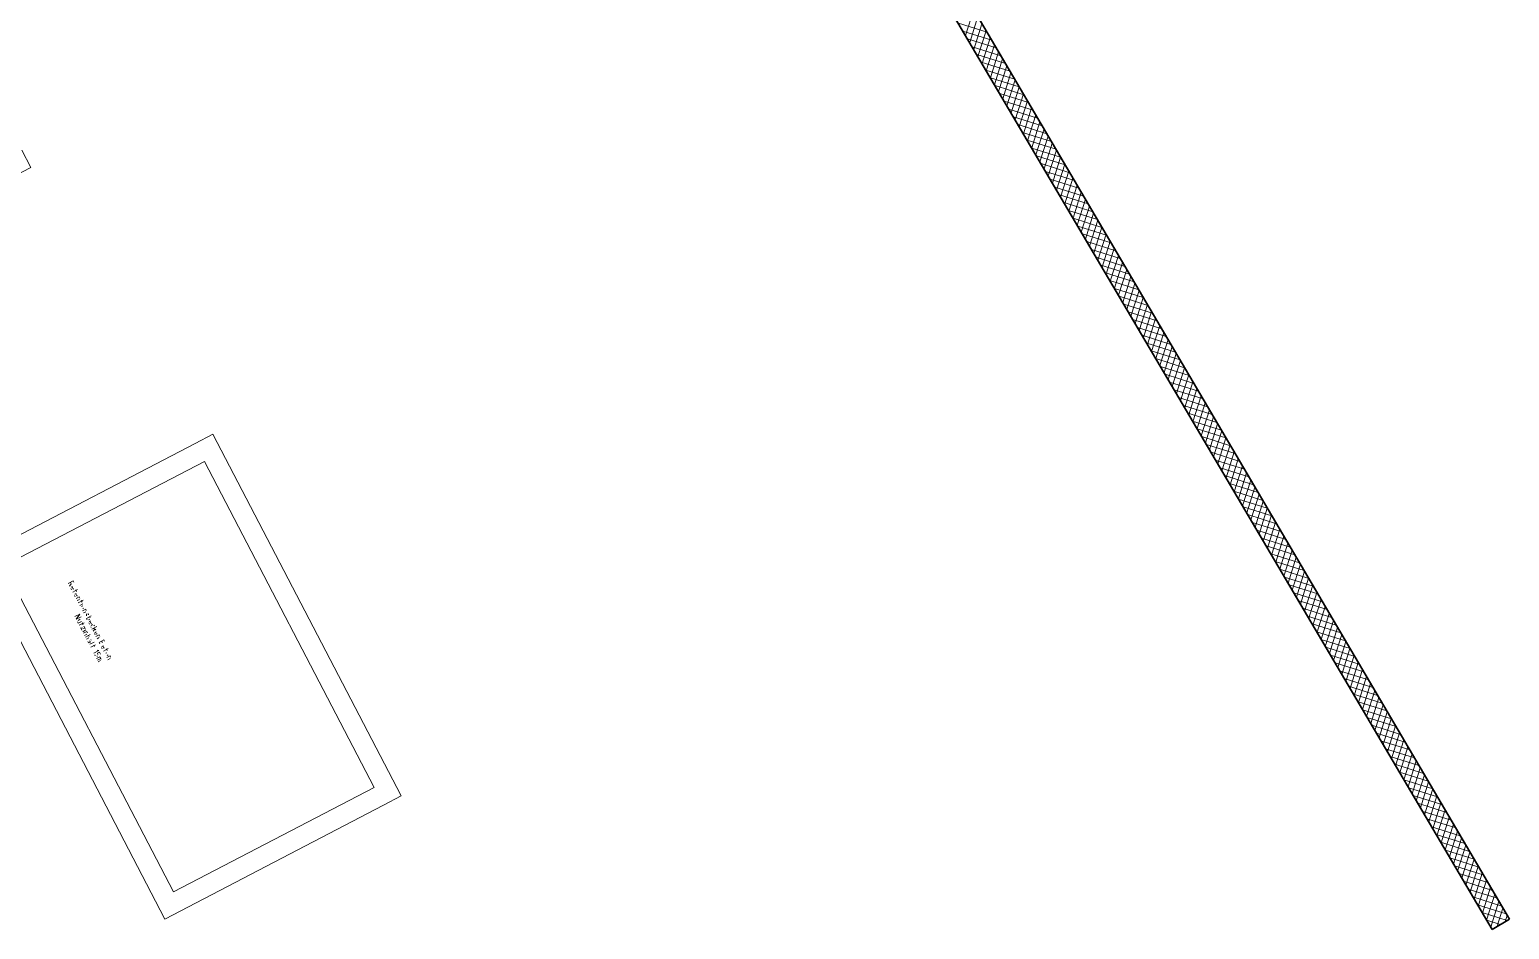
# Model space of a CAD drawing. Header units: metres. Extents: x 2740299.3 to 2740354.3, y 1267793.1 to 1267844.4.
# Drawn here: x 2740335.95 to 2740354.28, y 1267794.13 to 1267805.28 of the extents above; entities that cross this region are included whole.
import ezdxf

# ---------------------------------------------------------------- set-up
doc = ezdxf.new("R2010")
doc.units = ezdxf.units.M
doc.layers.add('grundriss', color=7, linetype='Continuous', true_color=0x000000)

msp = doc.modelspace()

# ---------------------------------------------------------------- linework, layer by layer
at = {"layer": 'grundriss', "color": 7, "linetype": 'Continuous', "lineweight": 35}
for p, q in [((2740345.571, 1267808.555), (2740354.067, 1267794.133)), ((2740354.283, 1267794.26), (2740345.793, 1267808.671)), ((2740354.283, 1267794.26), (2740354.067, 1267794.133))]:
    msp.add_line(p, q, dxfattribs=at)
at = {"layer": 'grundriss', "color": 18, "linetype": 'Continuous', "lineweight": 0, "true_color": 0x000000}
for p, q in [((2740347.546, 1267805.202), (2740347.648, 1267805.523)), ((2740347.598, 1267805.115), (2740347.699, 1267805.436)), ((2740347.457, 1267805.354), (2740347.813, 1267805.242)), ((2740347.514, 1267805.258), (2740347.87, 1267805.145)), ((2740347.649, 1267805.028), (2740347.75, 1267805.349)), ((2740347.7, 1267804.941), (2740347.801, 1267805.262)), ((2740347.57, 1267805.161), (2740347.927, 1267805.049)), ((2740347.627, 1267805.064), (2740347.984, 1267804.952)), ((2740347.751, 1267804.854), (2740347.852, 1267805.175)), ((2740347.802, 1267804.767), (2740347.904, 1267805.088)), ((2740347.684, 1267804.968), (2740348.041, 1267804.855)), ((2740347.741, 1267804.871), (2740348.098, 1267804.759)), ((2740347.854, 1267804.68), (2740347.955, 1267805.001)), ((2740347.905, 1267804.593), (2740348.006, 1267804.914)), ((2740347.956, 1267804.507), (2740348.057, 1267804.827)), ((2740347.798, 1267804.775), (2740348.155, 1267804.662)), ((2740347.855, 1267804.678), (2740348.211, 1267804.566)), ((2740348.007, 1267804.42), (2740348.108, 1267804.74)), ((2740348.059, 1267804.333), (2740348.16, 1267804.653)), ((2740347.912, 1267804.582), (2740348.268, 1267804.469)), ((2740347.969, 1267804.485), (2740348.325, 1267804.372)), ((2740348.11, 1267804.246), (2740348.211, 1267804.567)), ((2740348.161, 1267804.159), (2740348.262, 1267804.48)), ((2740348.026, 1267804.388), (2740348.382, 1267804.276)), ((2740348.083, 1267804.292), (2740348.439, 1267804.179)), ((2740348.212, 1267804.072), (2740348.313, 1267804.393)), ((2740348.263, 1267803.985), (2740348.365, 1267804.306)), ((2740348.14, 1267804.195), (2740348.496, 1267804.083)), ((2740348.196, 1267804.099), (2740348.553, 1267803.986)), ((2740348.315, 1267803.898), (2740348.416, 1267804.219)), ((2740348.366, 1267803.811), (2740348.467, 1267804.132)), ((2740348.253, 1267804.002), (2740348.61, 1267803.89)), ((2740348.417, 1267803.724), (2740348.518, 1267804.045)), ((2740348.468, 1267803.637), (2740348.569, 1267803.958)), ((2740348.31, 1267803.905), (2740348.667, 1267803.793)), ((2740348.367, 1267803.809), (2740348.724, 1267803.696)), ((2740348.519, 1267803.55), (2740348.621, 1267803.871)), ((2740348.571, 1267803.463), (2740348.672, 1267803.784)), ((2740348.424, 1267803.712), (2740348.78, 1267803.6)), ((2740348.481, 1267803.616), (2740348.837, 1267803.503)), ((2740348.622, 1267803.376), (2740348.723, 1267803.697)), ((2740348.673, 1267803.289), (2740348.774, 1267803.61)), ((2740348.538, 1267803.519), (2740348.894, 1267803.407)), ((2740348.595, 1267803.422), (2740348.951, 1267803.31)), ((2740348.724, 1267803.202), (2740348.826, 1267803.523)), ((2740348.776, 1267803.116), (2740348.877, 1267803.436)), ((2740348.652, 1267803.326), (2740349.008, 1267803.213)), ((2740348.709, 1267803.229), (2740349.065, 1267803.117)), ((2740348.827, 1267803.029), (2740348.928, 1267803.349)), ((2740348.878, 1267802.942), (2740348.979, 1267803.262)), ((2740348.929, 1267802.855), (2740349.03, 1267803.175)), ((2740348.766, 1267803.133), (2740349.122, 1267803.02)), ((2740348.822, 1267803.036), (2740349.179, 1267802.924)), ((2740348.98, 1267802.768), (2740349.082, 1267803.089)), ((2740349.032, 1267802.681), (2740349.133, 1267803.002)), ((2740348.879, 1267802.939), (2740349.236, 1267802.827)), ((2740348.936, 1267802.843), (2740349.293, 1267802.73)), ((2740349.083, 1267802.594), (2740349.184, 1267802.915)), ((2740349.134, 1267802.507), (2740349.235, 1267802.828)), ((2740348.993, 1267802.746), (2740349.35, 1267802.634)), ((2740349.05, 1267802.65), (2740349.406, 1267802.537)), ((2740349.185, 1267802.42), (2740349.286, 1267802.741)), ((2740349.237, 1267802.333), (2740349.338, 1267802.654)), ((2740349.107, 1267802.553), (2740349.463, 1267802.441)), ((2740349.164, 1267802.456), (2740349.52, 1267802.344)), ((2740349.288, 1267802.246), (2740349.389, 1267802.567)), ((2740349.339, 1267802.159), (2740349.44, 1267802.48)), ((2740349.221, 1267802.36), (2740349.577, 1267802.247)), ((2740349.278, 1267802.263), (2740349.634, 1267802.151)), ((2740349.39, 1267802.072), (2740349.491, 1267802.393)), ((2740349.441, 1267801.985), (2740349.543, 1267802.306)), ((2740349.335, 1267802.167), (2740349.691, 1267802.054)), ((2740349.493, 1267801.898), (2740349.594, 1267802.219)), ((2740349.544, 1267801.811), (2740349.645, 1267802.132)), ((2740349.391, 1267802.07), (2740349.748, 1267801.958)), ((2740349.448, 1267801.973), (2740349.805, 1267801.861)), ((2740349.595, 1267801.725), (2740349.696, 1267802.045)), ((2740349.646, 1267801.638), (2740349.747, 1267801.958)), ((2740349.505, 1267801.877), (2740349.862, 1267801.764)), ((2740349.562, 1267801.78), (2740349.919, 1267801.668)), ((2740349.697, 1267801.551), (2740349.799, 1267801.871)), ((2740349.749, 1267801.464), (2740349.85, 1267801.784)), ((2740349.619, 1267801.684), (2740349.976, 1267801.571)), ((2740349.676, 1267801.587), (2740350.032, 1267801.475)), ((2740349.8, 1267801.377), (2740349.901, 1267801.698)), ((2740349.851, 1267801.29), (2740349.952, 1267801.611)), ((2740349.733, 1267801.49), (2740350.089, 1267801.378)), ((2740349.79, 1267801.394), (2740350.146, 1267801.281)), ((2740349.902, 1267801.203), (2740350.004, 1267801.524)), ((2740349.954, 1267801.116), (2740350.055, 1267801.437)), ((2740350.005, 1267801.029), (2740350.106, 1267801.35)), ((2740349.847, 1267801.297), (2740350.203, 1267801.185)), ((2740349.904, 1267801.201), (2740350.26, 1267801.088)), ((2740350.056, 1267800.942), (2740350.157, 1267801.263)), ((2740350.107, 1267800.855), (2740350.208, 1267801.176)), ((2740349.961, 1267801.104), (2740350.317, 1267800.992)), ((2740350.017, 1267801.007), (2740350.374, 1267800.895)), ((2740350.158, 1267800.768), (2740350.26, 1267801.089)), ((2740350.21, 1267800.681), (2740350.311, 1267801.002)), ((2740350.074, 1267800.911), (2740350.431, 1267800.798)), ((2740350.131, 1267800.814), (2740350.488, 1267800.702)), ((2740350.261, 1267800.594), (2740350.362, 1267800.915)), ((2740350.312, 1267800.507), (2740350.413, 1267800.828)), ((2740350.188, 1267800.718), (2740350.545, 1267800.605)), ((2740350.245, 1267800.621), (2740350.601, 1267800.509)), ((2740350.363, 1267800.42), (2740350.464, 1267800.741)), ((2740350.415, 1267800.334), (2740350.516, 1267800.654)), ((2740350.302, 1267800.524), (2740350.658, 1267800.412)), ((2740350.359, 1267800.428), (2740350.715, 1267800.315)), ((2740350.466, 1267800.247), (2740350.567, 1267800.567)), ((2740350.517, 1267800.16), (2740350.618, 1267800.48)), ((2740350.416, 1267800.331), (2740350.772, 1267800.219)), ((2740350.568, 1267800.073), (2740350.669, 1267800.393)), ((2740350.619, 1267799.986), (2740350.721, 1267800.307)), ((2740350.473, 1267800.235), (2740350.829, 1267800.122)), ((2740350.53, 1267800.138), (2740350.886, 1267800.026)), ((2740350.671, 1267799.899), (2740350.772, 1267800.22)), ((2740350.722, 1267799.812), (2740350.823, 1267800.133)), ((2740350.587, 1267800.042), (2740350.943, 1267799.929)), ((2740350.643, 1267799.945), (2740351, 1267799.832)), ((2740350.773, 1267799.725), (2740350.874, 1267800.046)), ((2740350.824, 1267799.638), (2740350.925, 1267799.959)), ((2740350.7, 1267799.848), (2740351.057, 1267799.736)), ((2740350.757, 1267799.752), (2740351.114, 1267799.639)), ((2740350.875, 1267799.551), (2740350.977, 1267799.872)), ((2740350.927, 1267799.464), (2740351.028, 1267799.785)), ((2740350.978, 1267799.377), (2740351.079, 1267799.698)), ((2740350.814, 1267799.655), (2740351.171, 1267799.543)), ((2740350.871, 1267799.559), (2740351.227, 1267799.446)), ((2740351.029, 1267799.29), (2740351.13, 1267799.611)), ((2740351.08, 1267799.203), (2740351.182, 1267799.524)), ((2740350.928, 1267799.462), (2740351.284, 1267799.35)), ((2740350.985, 1267799.365), (2740351.341, 1267799.253)), ((2740351.132, 1267799.116), (2740351.233, 1267799.437)), ((2740351.183, 1267799.029), (2740351.284, 1267799.35)), ((2740351.042, 1267799.269), (2740351.398, 1267799.156)), ((2740351.099, 1267799.172), (2740351.455, 1267799.06)), ((2740351.234, 1267798.942), (2740351.335, 1267799.263)), ((2740351.285, 1267798.856), (2740351.386, 1267799.176)), ((2740351.156, 1267799.076), (2740351.512, 1267798.963)), ((2740351.213, 1267798.979), (2740351.569, 1267798.867)), ((2740351.336, 1267798.769), (2740351.438, 1267799.089)), ((2740351.388, 1267798.682), (2740351.489, 1267799.002)), ((2740351.269, 1267798.882), (2740351.626, 1267798.77)), ((2740351.326, 1267798.786), (2740351.683, 1267798.673)), ((2740351.439, 1267798.595), (2740351.54, 1267798.916)), ((2740351.49, 1267798.508), (2740351.591, 1267798.829)), ((2740351.383, 1267798.689), (2740351.74, 1267798.577)), ((2740351.44, 1267798.593), (2740351.797, 1267798.48)), ((2740351.541, 1267798.421), (2740351.642, 1267798.742)), ((2740351.593, 1267798.334), (2740351.694, 1267798.655)), ((2740351.497, 1267798.496), (2740351.853, 1267798.384)), ((2740351.644, 1267798.247), (2740351.745, 1267798.568)), ((2740351.695, 1267798.16), (2740351.796, 1267798.481)), ((2740351.554, 1267798.399), (2740351.91, 1267798.287)), ((2740351.611, 1267798.303), (2740351.967, 1267798.19)), ((2740351.746, 1267798.073), (2740351.847, 1267798.394)), ((2740351.797, 1267797.986), (2740351.899, 1267798.307)), ((2740351.668, 1267798.206), (2740352.024, 1267798.094)), ((2740351.725, 1267798.11), (2740352.081, 1267797.997)), ((2740351.849, 1267797.899), (2740351.95, 1267798.22)), ((2740351.9, 1267797.812), (2740352.001, 1267798.133)), ((2740351.951, 1267797.725), (2740352.052, 1267798.046)), ((2740351.782, 1267798.013), (2740352.138, 1267797.901)), ((2740351.838, 1267797.916), (2740352.195, 1267797.804)), ((2740352.002, 1267797.638), (2740352.103, 1267797.959)), ((2740352.053, 1267797.551), (2740352.155, 1267797.872)), ((2740351.895, 1267797.82), (2740352.252, 1267797.707)), ((2740351.952, 1267797.723), (2740352.309, 1267797.611)), ((2740352.105, 1267797.465), (2740352.206, 1267797.785)), ((2740352.156, 1267797.378), (2740352.257, 1267797.698)), ((2740352.009, 1267797.627), (2740352.366, 1267797.514)), ((2740352.066, 1267797.53), (2740352.422, 1267797.418)), ((2740352.207, 1267797.291), (2740352.308, 1267797.611)), ((2740352.258, 1267797.204), (2740352.36, 1267797.524)), ((2740352.123, 1267797.433), (2740352.479, 1267797.321)), ((2740352.18, 1267797.337), (2740352.536, 1267797.224)), ((2740352.31, 1267797.117), (2740352.411, 1267797.438)), ((2740352.361, 1267797.03), (2740352.462, 1267797.351)), ((2740352.237, 1267797.24), (2740352.593, 1267797.128)), ((2740352.294, 1267797.144), (2740352.65, 1267797.031)), ((2740352.412, 1267796.943), (2740352.513, 1267797.264)), ((2740352.463, 1267796.856), (2740352.564, 1267797.177)), ((2740352.351, 1267797.047), (2740352.707, 1267796.935)), ((2740352.408, 1267796.95), (2740352.764, 1267796.838)), ((2740352.514, 1267796.769), (2740352.616, 1267797.09)), ((2740352.566, 1267796.682), (2740352.667, 1267797.003)), ((2740352.464, 1267796.854), (2740352.821, 1267796.741)), ((2740352.617, 1267796.595), (2740352.718, 1267796.916)), ((2740352.668, 1267796.508), (2740352.769, 1267796.829)), ((2740352.521, 1267796.757), (2740352.878, 1267796.645)), ((2740352.578, 1267796.661), (2740352.935, 1267796.548)), ((2740352.719, 1267796.421), (2740352.82, 1267796.742)), ((2740352.771, 1267796.334), (2740352.872, 1267796.655)), ((2740352.635, 1267796.564), (2740352.992, 1267796.452)), ((2740352.692, 1267796.467), (2740353.048, 1267796.355)), ((2740352.822, 1267796.247), (2740352.923, 1267796.568)), ((2740352.873, 1267796.16), (2740352.974, 1267796.481)), ((2740352.924, 1267796.074), (2740353.025, 1267796.394)), ((2740352.749, 1267796.371), (2740353.105, 1267796.258)), ((2740352.806, 1267796.274), (2740353.162, 1267796.162)), ((2740352.975, 1267795.987), (2740353.077, 1267796.307)), ((2740353.027, 1267795.9), (2740353.128, 1267796.22)), ((2740352.863, 1267796.178), (2740353.219, 1267796.065)), ((2740352.92, 1267796.081), (2740353.276, 1267795.969)), ((2740353.078, 1267795.813), (2740353.179, 1267796.133)), ((2740353.129, 1267795.726), (2740353.23, 1267796.047)), ((2740352.977, 1267795.985), (2740353.333, 1267795.872)), ((2740353.034, 1267795.888), (2740353.39, 1267795.775)), ((2740353.18, 1267795.639), (2740353.281, 1267795.96)), ((2740353.231, 1267795.552), (2740353.333, 1267795.873)), ((2740353.09, 1267795.791), (2740353.447, 1267795.679)), ((2740353.147, 1267795.695), (2740353.504, 1267795.582)), ((2740353.283, 1267795.465), (2740353.384, 1267795.786)), ((2740353.334, 1267795.378), (2740353.435, 1267795.699)), ((2740353.204, 1267795.598), (2740353.561, 1267795.486)), ((2740353.261, 1267795.502), (2740353.618, 1267795.389)), ((2740353.385, 1267795.291), (2740353.486, 1267795.612)), ((2740353.436, 1267795.204), (2740353.538, 1267795.525)), ((2740353.318, 1267795.405), (2740353.674, 1267795.293)), ((2740353.375, 1267795.308), (2740353.731, 1267795.196)), ((2740353.488, 1267795.117), (2740353.589, 1267795.438)), ((2740353.539, 1267795.03), (2740353.64, 1267795.351)), ((2740353.432, 1267795.212), (2740353.788, 1267795.099)), ((2740353.489, 1267795.115), (2740353.845, 1267795.003)), ((2740353.59, 1267794.943), (2740353.691, 1267795.264)), ((2740353.641, 1267794.856), (2740353.742, 1267795.177)), ((2740353.546, 1267795.019), (2740353.902, 1267794.906)), ((2740353.692, 1267794.769), (2740353.794, 1267795.09)), ((2740353.744, 1267794.683), (2740353.845, 1267795.003)), ((2740353.603, 1267794.922), (2740353.959, 1267794.81)), ((2740353.659, 1267794.825), (2740354.016, 1267794.713)), ((2740353.795, 1267794.596), (2740353.896, 1267794.916)), ((2740353.846, 1267794.509), (2740353.947, 1267794.829)), ((2740353.716, 1267794.729), (2740354.073, 1267794.616)), ((2740353.773, 1267794.632), (2740354.13, 1267794.52)), ((2740353.897, 1267794.422), (2740353.998, 1267794.742)), ((2740353.949, 1267794.335), (2740354.05, 1267794.656)), ((2740354, 1267794.248), (2740354.101, 1267794.569)), ((2740353.83, 1267794.536), (2740354.187, 1267794.423)), ((2740353.887, 1267794.439), (2740354.244, 1267794.327)), ((2740354.051, 1267794.161), (2740354.152, 1267794.482)), ((2740354.133, 1267794.172), (2740354.203, 1267794.395)), ((2740353.944, 1267794.342), (2740354.255, 1267794.244)), ((2740354.001, 1267794.246), (2740354.168, 1267794.193)), ((2740354.23, 1267794.229), (2740354.255, 1267794.308)), ((2740354.058, 1267794.149), (2740354.081, 1267794.142))]:
    msp.add_line(p, q, dxfattribs=at)
at = {"layer": 'grundriss', "color": 7, "linetype": 'Continuous', "lineweight": 13}
for p, q in [((2740335.968, 1267803.569), (2740335.857, 1267803.782)), ((2740335.311, 1267803.227), (2740335.968, 1267803.569)), ((2740338.225, 1267800.266), (2740338.004, 1267800.15)), ((2740340.557, 1267795.786), (2740338.225, 1267800.266)), ((2740338.004, 1267800.15), (2740335.52, 1267798.858)), ((2740335.635, 1267798.636), (2740338.119, 1267799.929)), ((2740338.119, 1267799.929), (2740340.22, 1267795.892)), ((2740335.298, 1267798.742), (2740337.514, 1267794.484)), ((2740337.736, 1267794.6), (2740335.635, 1267798.636)), ((2740340.22, 1267795.892), (2740337.736, 1267794.6)), ((2740337.63, 1267794.262), (2740340.335, 1267795.67)), ((2740340.557, 1267795.786), (2740340.335, 1267795.67)), ((2740337.63, 1267794.262), (2740337.514, 1267794.484))]:
    msp.add_line(p, q, dxfattribs=at)
at = {"layer": 'grundriss', "color": 7, "lineweight": 0}
for p, q in [((2740336.432, 1267798.418), (2740336.492, 1267798.449)), ((2740336.469, 1267798.412), (2740336.449, 1267798.385)), ((2740336.467, 1267798.415), (2740336.459, 1267798.432)), ((2740336.492, 1267798.449), (2740336.5, 1267798.432)), ((2740336.474, 1267798.338), (2740336.465, 1267798.355)), ((2740336.47, 1267798.37), (2740336.486, 1267798.378)), ((2740336.493, 1267798.348), (2740336.48, 1267798.375)), ((2740336.488, 1267798.311), (2740336.547, 1267798.343)), ((2740336.5, 1267798.352), (2740336.493, 1267798.348)), ((2740336.518, 1267798.251), (2740336.51, 1267798.268)), ((2740336.515, 1267798.283), (2740336.531, 1267798.292)), ((2740336.524, 1267798.339), (2740336.534, 1267798.319)), ((2740336.538, 1267798.262), (2740336.525, 1267798.289)), ((2740336.529, 1267798.231), (2740336.569, 1267798.252)), ((2740336.545, 1267798.265), (2740336.538, 1267798.262)), ((2740336.569, 1267798.252), (2740336.577, 1267798.237)), ((2740336.571, 1267798.22), (2740336.543, 1267798.205)), ((2740336.557, 1267798.178), (2740336.616, 1267798.21)), ((2740336.574, 1267798.145), (2740336.614, 1267798.166)), ((2740336.593, 1267798.206), (2740336.603, 1267798.186)), ((2740336.598, 1267798.132), (2740336.611, 1267798.139)), ((2740336.609, 1267798.079), (2740336.648, 1267798.099)), ((2740336.625, 1267798.112), (2740336.611, 1267798.106)), ((2740336.651, 1267798.067), (2740336.622, 1267798.052)), ((2740336.648, 1267798.099), (2740336.656, 1267798.084)), ((2740336.677, 1267798.044), (2740336.679, 1267798.04)), ((2740336.514, 1267798.007), (2740336.574, 1267798.038)), ((2740336.574, 1267798.038), (2740336.531, 1267797.973)), ((2740336.531, 1267797.973), (2740336.591, 1267798.004)), ((2740336.548, 1267797.942), (2740336.555, 1267797.927)), ((2740336.581, 1267797.974), (2740336.553, 1267797.959)), ((2740336.555, 1267797.927), (2740336.595, 1267797.948)), ((2740336.569, 1267797.9), (2740336.629, 1267797.931)), ((2740336.64, 1267797.861), (2740336.587, 1267797.867)), ((2740336.587, 1267797.867), (2740336.6, 1267797.84)), ((2740336.606, 1267797.928), (2740336.616, 1267797.908)), ((2740336.627, 1267797.888), (2740336.64, 1267797.861)), ((2740336.717, 1267798.016), (2740336.657, 1267797.985)), ((2740336.657, 1267797.985), (2740336.665, 1267797.97)), ((2740336.659, 1267798.041), (2740336.66, 1267798.018)), ((2740336.679, 1267798.04), (2740336.68, 1267798.036)), ((2740336.68, 1267798.036), (2740336.681, 1267798.032)), ((2740336.681, 1267798.032), (2740336.681, 1267798.028)), ((2740336.683, 1267797.965), (2740336.699, 1267797.974)), ((2740336.695, 1267797.912), (2740336.687, 1267797.929)), ((2740336.691, 1267797.944), (2740336.708, 1267797.953)), ((2740336.705, 1267797.991), (2740336.697, 1267798.006)), ((2740336.715, 1267797.923), (2740336.701, 1267797.949)), ((2740336.716, 1267797.872), (2740336.712, 1267797.88)), ((2740336.722, 1267797.926), (2740336.715, 1267797.923)), ((2740336.717, 1267797.898), (2740336.734, 1267797.907)), ((2740336.726, 1267797.852), (2740336.786, 1267797.883)), ((2740336.773, 1267797.843), (2740336.746, 1267797.863)), ((2740336.751, 1267797.901), (2740336.756, 1267797.893)), ((2740336.611, 1267797.82), (2740336.651, 1267797.841)), ((2740336.621, 1267797.8), (2740336.661, 1267797.821)), ((2740336.663, 1267797.789), (2740336.635, 1267797.774)), ((2740336.646, 1267797.754), (2740336.705, 1267797.785)), ((2740336.687, 1267797.742), (2740336.659, 1267797.727)), ((2740336.661, 1267797.821), (2740336.669, 1267797.806)), ((2740336.683, 1267797.681), (2740336.675, 1267797.697)), ((2740336.712, 1267797.695), (2740336.683, 1267797.681)), ((2740336.685, 1267797.775), (2740336.693, 1267797.76)), ((2740336.695, 1267797.708), (2740336.703, 1267797.691)), ((2740336.7, 1267797.664), (2740336.754, 1267797.692)), ((2740336.711, 1267797.725), (2740336.717, 1267797.713)), ((2740336.76, 1267797.853), (2740336.74, 1267797.826)), ((2740336.764, 1267797.779), (2740336.756, 1267797.796)), ((2740336.76, 1267797.811), (2740336.777, 1267797.82)), ((2740336.784, 1267797.789), (2740336.77, 1267797.816)), ((2740336.775, 1267797.759), (2740336.815, 1267797.78)), ((2740336.791, 1267797.793), (2740336.784, 1267797.789)), ((2740336.817, 1267797.747), (2740336.789, 1267797.733)), ((2740336.873, 1267797.717), (2740336.813, 1267797.686)), ((2740336.813, 1267797.686), (2740336.822, 1267797.669)), ((2740336.815, 1267797.78), (2740336.823, 1267797.765)), ((2740336.855, 1267797.687), (2740336.846, 1267797.703)), ((2740336.881, 1267797.701), (2740336.873, 1267797.717)), ((2740336.711, 1267797.627), (2740336.771, 1267797.659)), ((2740336.748, 1267797.655), (2740336.758, 1267797.635)), ((2740336.749, 1267797.554), (2740336.809, 1267797.586)), ((2740336.76, 1267797.534), (2740336.767, 1267797.521)), ((2740336.784, 1267797.488), (2740336.824, 1267797.508)), ((2740336.787, 1267797.515), (2740336.793, 1267797.518)), ((2740336.809, 1267797.586), (2740336.789, 1267797.592)), ((2740336.793, 1267797.552), (2740336.819, 1267797.566)), ((2740336.8, 1267797.538), (2740336.793, 1267797.552)), ((2740336.819, 1267797.566), (2740336.832, 1267797.542)), ((2740336.824, 1267797.508), (2740336.838, 1267797.48)), ((2740336.854, 1267797.606), (2740336.846, 1267797.623)), ((2740336.85, 1267797.638), (2740336.867, 1267797.646)), ((2740336.874, 1267797.617), (2740336.86, 1267797.643)), ((2740336.868, 1267797.58), (2740336.928, 1267797.611)), ((2740336.881, 1267797.62), (2740336.874, 1267797.617)), ((2740336.899, 1267797.553), (2740336.912, 1267797.56)), ((2740336.905, 1267797.607), (2740336.915, 1267797.587)), ((2740336.91, 1267797.5), (2740336.95, 1267797.52)), ((2740336.926, 1267797.533), (2740336.913, 1267797.526)), ((2740336.95, 1267797.52), (2740336.957, 1267797.506)), ((2740336.794, 1267797.468), (2740336.834, 1267797.488)), ((2740336.833, 1267797.463), (2740336.804, 1267797.448)), ((2740336.952, 1267797.488), (2740336.924, 1267797.473))]:
    msp.add_line(p, q, dxfattribs=at)

doc.saveas('drawing.dxf')
